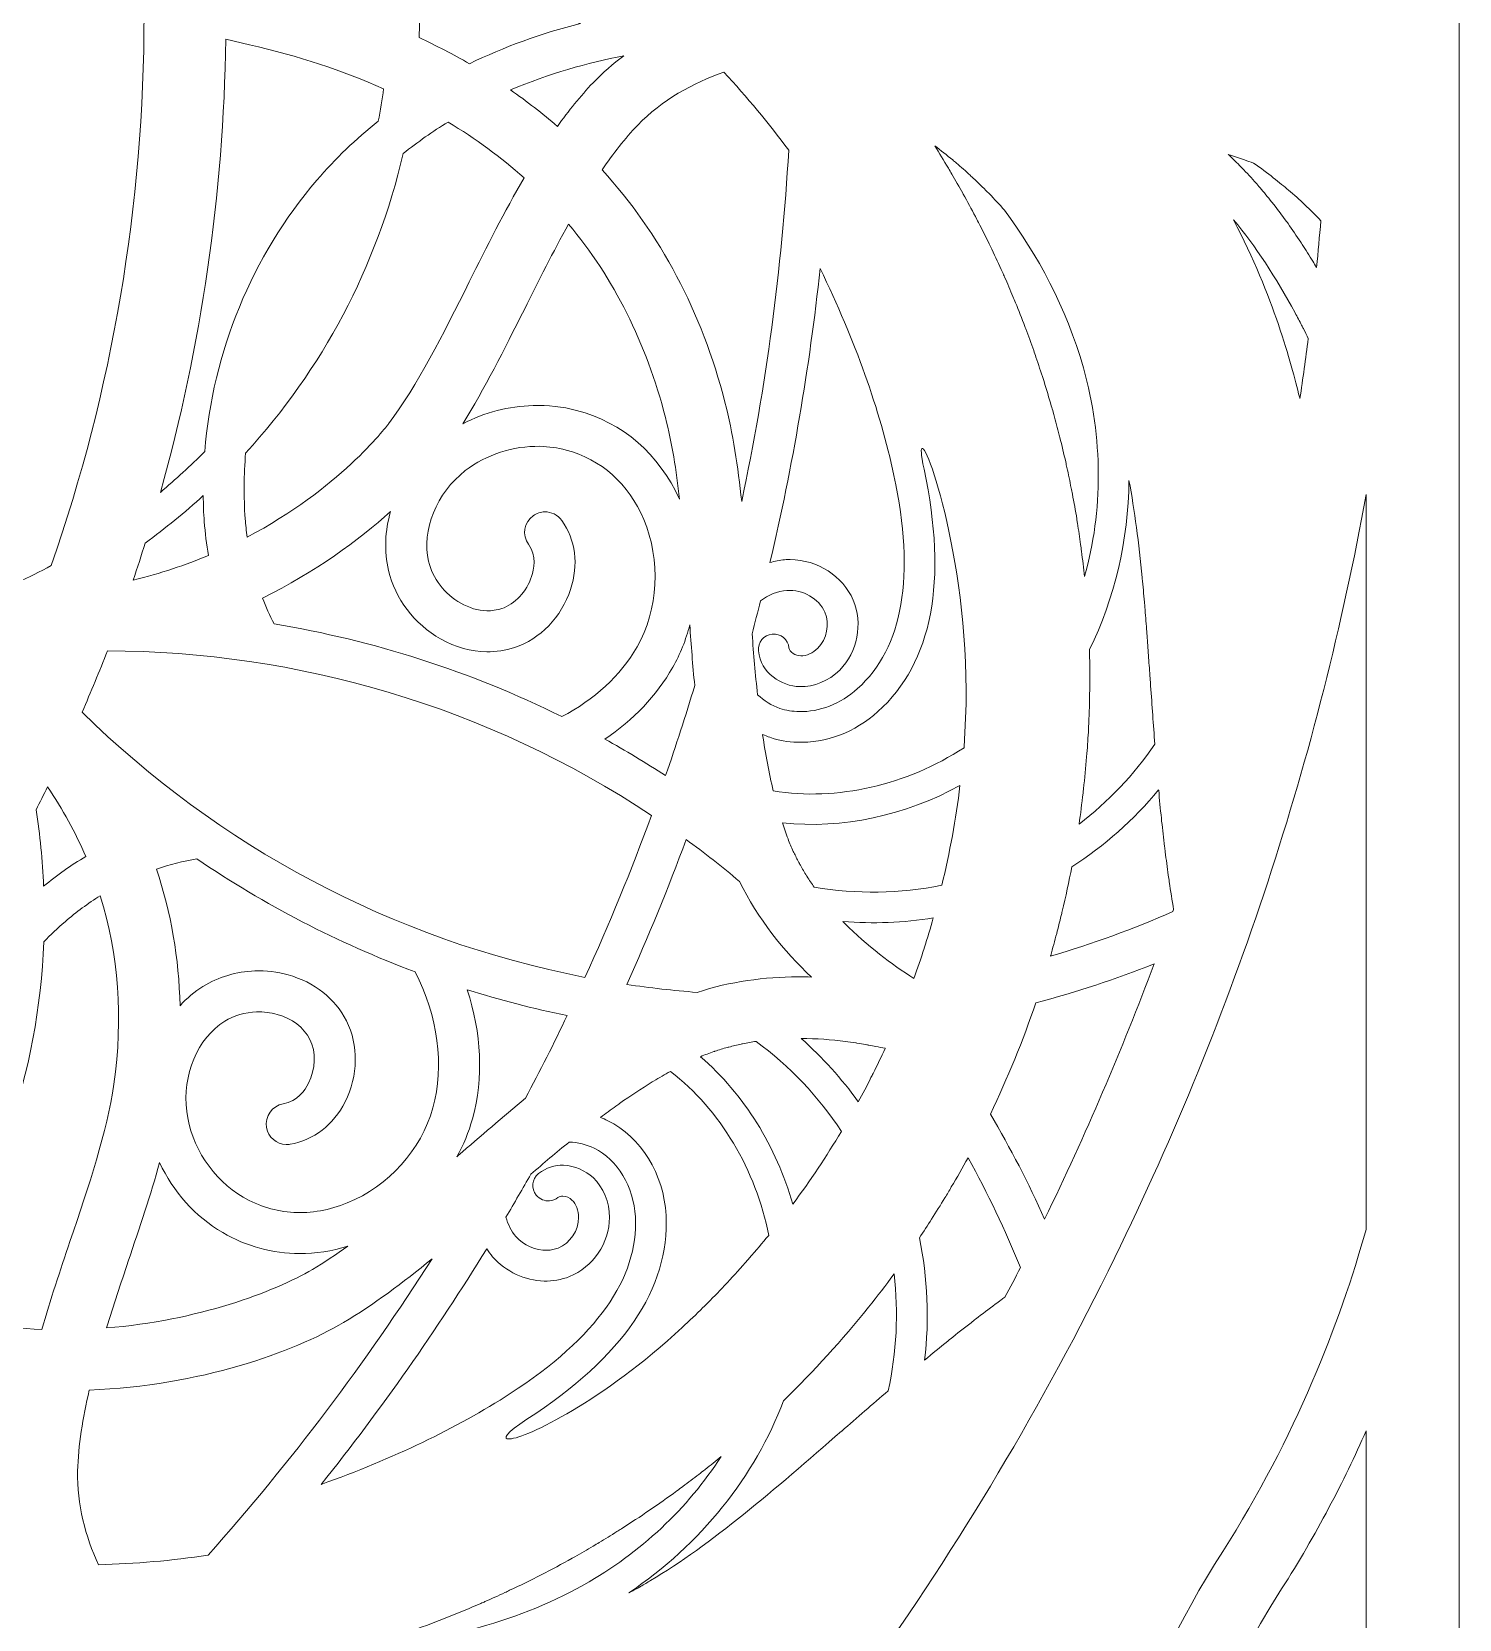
# Model space of a CAD drawing. Header units: millimetres. Extents: x -131 to 670, y -112 to 1620.
# Drawn here: x 578.1 to 670.2, y 1198.6 to 1301.1 of the extents above; entities that cross this region are included whole.
import ezdxf

# ---------------------------------------------------------------- set-up
doc = ezdxf.new("R2010")
doc.units = ezdxf.units.MM
doc.header["$MEASUREMENT"] = 0
doc.layers.add('Layer 3', color=7, linetype='Continuous')

msp = doc.modelspace()

# ---------------------------------------------------------------- linework, layer by layer
at = {"layer": 'Layer 3', "lineweight": 0}
msp.add_lwpolyline([(284.88, 1619.63), (284.88, 1058.4), (670.17, 1058.4), (670.17, 1619.63), (284.88, 1619.63)], dxfattribs=at)
for points, knots in [([(577.33, 1302.17), (577.33, 1313.83), (575.35, 1325.17), (571.55, 1335.83), (571.8, 1336.25), (572.06, 1336.66), (572.33, 1337.07), (572.52, 1337.36), (572.7, 1337.64), (572.89, 1337.92), (573.59, 1338.98), (574.33, 1340.02), (575.09, 1341.03), (576.35, 1340.54), (577.58, 1339.98), (578.77, 1339.37), (583.08, 1327.62), (585.34, 1315.07), (585.34, 1302.18), (585.34, 1289.89), (583.28, 1277.91), (579.35, 1266.63), (577.91, 1265.86), (576.41, 1265.17), (574.87, 1264.58), (573.77, 1266.05), (572.74, 1267.57), (571.76, 1269.14), (575.42, 1279.62), (577.33, 1290.75), (577.33, 1302.17)], [0, 0, 0, 0, 1, 1, 1, 2, 2, 2, 3, 3, 3, 4, 4, 4, 5, 5, 5, 6, 6, 6, 7, 7, 7, 8, 8, 8, 9, 9, 9, 10, 10, 10, 10]), ([(603.12, 1303.94), (603.69, 1304.24), (604.25, 1304.54), (604.79, 1304.86), (607.44, 1303.46), (610.35, 1302.38), (613.49, 1301.62), (610.94, 1300.97), (608.55, 1300.1), (606.33, 1299.02), (605.29, 1299.62), (604.2, 1300.18), (603.08, 1300.71), (603.11, 1301.42), (603.13, 1302.13), (603.13, 1302.85), (603.13, 1303.21), (603.13, 1303.58), (603.12, 1303.94)], [0, 0, 0, 0, 1, 1, 1, 2, 2, 2, 3, 3, 3, 4, 4, 4, 5, 5, 5, 6, 6, 6, 6]), ([(600.79, 1297.41), (600.69, 1296.71), (600.58, 1296.01), (600.45, 1295.31), (599.01, 1294.16), (597.67, 1292.9), (596.49, 1291.51), (592.29, 1286.6), (589.76, 1280.4), (589.25, 1273.99), (588.34, 1273.07), (587.38, 1272.2), (586.39, 1271.36), (589.04, 1280.77), (590.47, 1290.58), (590.61, 1300.6), (590.61, 1300.6), (592.14, 1300.25), (592.14, 1300.25), (595.29, 1299.53), (598.16, 1298.58), (600.79, 1297.41)], [0, 0, 0, 0, 1, 1, 1, 2, 2, 2, 3, 3, 3, 4, 4, 4, 5, 5, 5, 6, 6, 6, 7, 7, 7, 7]), ([(608.98, 1297.33), (611.45, 1298.38), (613.94, 1299.08), (616.29, 1299.54), (615.59, 1299.02), (614.93, 1298.44), (614.3, 1297.79), (613.48, 1296.93), (612.72, 1295.98), (612, 1294.98), (611.05, 1295.81), (610.03, 1296.59), (608.98, 1297.33)], [0, 0, 0, 0, 1, 1, 1, 2, 2, 2, 3, 3, 3, 4, 4, 4, 4]), ([(614.88, 1292.17), (615.6, 1293.22), (616.36, 1294.2), (617.18, 1295.05), (618.74, 1296.7), (620.75, 1297.77), (622.74, 1298.48), (624.23, 1296.87), (625.63, 1295.18), (626.92, 1293.44), (626.48, 1285.76), (625.46, 1278.19), (623.89, 1270.77), (623.65, 1273.02), (623.33, 1275.17), (622.81, 1277.18), (621.31, 1283.02), (618.64, 1288.04), (614.88, 1292.17)], [0, 0, 0, 0, 1, 1, 1, 2, 2, 2, 3, 3, 3, 4, 4, 4, 5, 5, 5, 6, 6, 6, 6]), ([(604.95, 1295.26), (606.73, 1294.18), (608.37, 1292.98), (609.85, 1291.65), (608.59, 1289.49), (607.44, 1287.2), (606.32, 1284.95), (604.61, 1281.52), (602.99, 1278.28), (601.11, 1275.78), (600.93, 1275.54), (597.87, 1271.56), (591.99, 1268.47), (591.94, 1268.86), (591.89, 1269.26), (591.86, 1269.66), (591.76, 1271.07), (591.78, 1272.49), (591.89, 1273.89), (596.8, 1279.27), (600.36, 1285.89), (602.05, 1293.22), (602.99, 1293.97), (603.96, 1294.65), (604.95, 1295.26)], [0, 0, 0, 0, 1, 1, 1, 2, 2, 2, 3, 3, 3, 4, 4, 4, 5, 5, 5, 6, 6, 6, 7, 7, 7, 8, 8, 8, 8]), ([(638.28, 1290.43), (638.24, 1290.51), (638.2, 1290.58), (638.15, 1290.66), (637.92, 1291.08), (637.68, 1291.49), (637.44, 1291.9), (637.37, 1292.03), (637.29, 1292.16), (637.22, 1292.29), (636.93, 1292.77), (636.64, 1293.25), (636.34, 1293.73), (636.74, 1293.43), (637.12, 1293.12), (637.5, 1292.81), (637.58, 1292.74), (637.65, 1292.68), (637.74, 1292.61), (638.04, 1292.35), (638.34, 1292.09), (638.63, 1291.82), (638.7, 1291.76), (638.76, 1291.7), (638.82, 1291.64), (639.14, 1291.34), (639.45, 1291.04), (639.75, 1290.73), (639.78, 1290.7), (639.82, 1290.67), (639.85, 1290.64), (640.19, 1290.29), (640.52, 1289.93), (640.84, 1289.57), (642.97, 1286.7), (644.83, 1283.3), (645.93, 1279.39), (647.21, 1274.86), (647.19, 1270.14), (646.01, 1265.92), (645.95, 1266.47), (645.88, 1267.01), (645.81, 1267.56), (645.79, 1267.7), (645.77, 1267.84), (645.75, 1267.99), (645.69, 1268.45), (645.62, 1268.92), (645.55, 1269.38), (645.53, 1269.47), (645.52, 1269.55), (645.51, 1269.64), (645.42, 1270.18), (645.32, 1270.71), (645.22, 1271.25), (645.2, 1271.38), (645.17, 1271.51), (645.14, 1271.64), (645.06, 1272.08), (644.97, 1272.52), (644.87, 1272.96), (644.84, 1273.08), (644.82, 1273.2), (644.79, 1273.32), (644.67, 1273.85), (644.55, 1274.38), (644.41, 1274.9), (644.39, 1275.01), (644.36, 1275.11), (644.33, 1275.22), (644.22, 1275.66), (644.1, 1276.1), (643.98, 1276.54), (643.94, 1276.67), (643.9, 1276.81), (643.86, 1276.94), (643.71, 1277.47), (643.56, 1277.99), (643.39, 1278.52), (643.38, 1278.56), (643.36, 1278.61), (643.35, 1278.65), (643.19, 1279.14), (643.03, 1279.61), (642.87, 1280.09), (642.82, 1280.23), (642.77, 1280.37), (642.73, 1280.51), (642.56, 1280.98), (642.39, 1281.45), (642.21, 1281.92), (642.19, 1281.97), (642.18, 1282.02), (642.16, 1282.07), (641.96, 1282.58), (641.76, 1283.09), (641.55, 1283.6), (641.5, 1283.73), (641.44, 1283.86), (641.39, 1283.99), (641.21, 1284.42), (641.03, 1284.84), (640.85, 1285.25), (640.8, 1285.35), (640.76, 1285.46), (640.71, 1285.56), (640.49, 1286.06), (640.26, 1286.55), (640.02, 1287.05), (639.97, 1287.16), (639.91, 1287.28), (639.86, 1287.39), (639.66, 1287.8), (639.46, 1288.2), (639.25, 1288.6), (639.19, 1288.72), (639.13, 1288.85), (639.06, 1288.97), (638.81, 1289.46), (638.55, 1289.94), (638.28, 1290.43)], [0, 0, 0, 0, 1, 1, 1, 2, 2, 2, 3, 3, 3, 4, 4, 4, 5, 5, 5, 6, 6, 6, 7, 7, 7, 8, 8, 8, 9, 9, 9, 10, 10, 10, 11, 11, 11, 12, 12, 12, 13, 13, 13, 14, 14, 14, 15, 15, 15, 16, 16, 16, 17, 17, 17, 18, 18, 18, 19, 19, 19, 20, 20, 20, 21, 21, 21, 22, 22, 22, 23, 23, 23, 24, 24, 24, 25, 25, 25, 26, 26, 26, 27, 27, 27, 28, 28, 28, 29, 29, 29, 30, 30, 30, 31, 31, 31, 32, 32, 32, 33, 33, 33, 34, 34, 34, 35, 35, 35, 36, 36, 36, 37, 37, 37, 38, 38, 38, 39, 39, 39, 40, 40, 40, 40]), ([(660.04, 1287.36), (660.01, 1287.41), (659.98, 1287.46), (659.95, 1287.51), (659.68, 1287.92), (659.4, 1288.32), (659.13, 1288.71), (659.07, 1288.79), (659.02, 1288.85), (658.97, 1288.92), (658.74, 1289.24), (658.51, 1289.55), (658.28, 1289.85), (658.21, 1289.94), (658.14, 1290.03), (658.07, 1290.11), (657.82, 1290.42), (657.58, 1290.72), (657.33, 1291.01), (657.28, 1291.06), (657.24, 1291.11), (657.2, 1291.16), (656.9, 1291.51), (656.59, 1291.85), (656.28, 1292.17), (656.26, 1292.19), (656.24, 1292.21), (656.22, 1292.23), (655.94, 1292.52), (655.66, 1292.8), (655.37, 1293.07), (655.34, 1293.1), (655.31, 1293.14), (655.28, 1293.17), (655.63, 1293.05), (655.97, 1292.93), (656.32, 1292.81), (656.51, 1292.74), (656.71, 1292.68), (656.91, 1292.61), (657.83, 1291.97), (658.63, 1291.31), (659.16, 1290.87), (659.88, 1290.27), (660.57, 1289.6), (661.25, 1288.89), (661.16, 1287.88), (661.07, 1286.88), (660.97, 1285.88), (660.96, 1285.88), (660.96, 1285.88), (660.96, 1285.88), (660.89, 1286.01), (660.81, 1286.14), (660.73, 1286.27), (660.51, 1286.64), (660.28, 1287.01), (660.04, 1287.36)], [0, 0, 0, 0, 1, 1, 1, 2, 2, 2, 3, 3, 3, 4, 4, 4, 5, 5, 5, 6, 6, 6, 7, 7, 7, 8, 8, 8, 9, 9, 9, 10, 10, 10, 11, 11, 11, 12, 12, 12, 13, 13, 13, 14, 14, 14, 15, 15, 15, 16, 16, 16, 17, 17, 17, 18, 18, 18, 19, 19, 19, 19]), ([(660.44, 1281.28), (660.27, 1279.99), (660.09, 1278.7), (659.9, 1277.41), (659.89, 1277.45), (659.88, 1277.48), (659.87, 1277.52), (659.32, 1279.67), (658.21, 1284), (655.62, 1288.94), (657.03, 1287.24), (658.35, 1285.24), (659.59, 1282.94), (659.73, 1282.68), (659.87, 1282.41), (660.01, 1282.14), (660.05, 1282.07), (660.09, 1282), (660.12, 1281.93), (660.12, 1281.93), (660.13, 1281.92), (660.13, 1281.92), (660.23, 1281.71), (660.33, 1281.5), (660.44, 1281.28)], [0, 0, 0, 0, 1, 1, 1, 2, 2, 2, 3, 3, 3, 4, 4, 4, 5, 5, 5, 6, 6, 6, 7, 7, 7, 8, 8, 8, 8]), ([(612.72, 1288.67), (615.64, 1285.18), (617.73, 1281.02), (618.97, 1276.19), (619.39, 1274.57), (619.67, 1272.79), (619.88, 1270.91), (618.56, 1273.83), (616.22, 1275.87), (613.24, 1276.65), (612.33, 1276.89), (611.38, 1276.99), (610.44, 1276.96), (608.87, 1276.92), (607.3, 1276.52), (605.91, 1275.79), (607.3, 1278.04), (608.56, 1280.55), (609.87, 1283.17), (610.79, 1285.02), (611.73, 1286.89), (612.72, 1288.67)], [0, 0, 0, 0, 1, 1, 1, 2, 2, 2, 3, 3, 3, 4, 4, 4, 5, 5, 5, 6, 6, 6, 7, 7, 7, 7]), ([(624.56, 1262.23), (624.75, 1262.94), (624.92, 1263.64), (625.1, 1264.35), (625.61, 1264.74), (626.21, 1264.99), (626.8, 1265.03), (627.83, 1265.1), (628.88, 1264.5), (629.25, 1263.63), (629.58, 1262.86), (629.39, 1261.88), (628.8, 1261.3), (628.48, 1260.98), (628.07, 1260.79), (627.7, 1260.81), (627.37, 1260.82), (626.97, 1261.04), (626.94, 1261.32), (626.89, 1261.87), (626.4, 1262.26), (625.86, 1262.21), (625.31, 1262.16), (624.92, 1261.67), (624.97, 1261.13), (625.11, 1259.68), (626.45, 1258.86), (627.63, 1258.82), (628.56, 1258.79), (629.49, 1259.18), (630.21, 1259.89), (631.36, 1261.05), (631.72, 1262.9), (631.08, 1264.41), (630.41, 1265.96), (628.78, 1267), (627.02, 1267.02), (626.9, 1267.02), (626.78, 1267.02), (626.66, 1267.01), (626.34, 1266.99), (626.03, 1266.92), (625.71, 1266.83), (627.18, 1273.05), (628.26, 1279.38), (628.95, 1285.8), (631.2, 1281.16), (632.81, 1276.68), (633.71, 1272.45), (635.09, 1265.96), (634.3, 1261.33), (631.36, 1258.69), (630.27, 1257.7), (628.89, 1257.18), (627.6, 1257.21), (627.17, 1257.22), (626.75, 1257.29), (626.35, 1257.42), (625.82, 1257.6), (625.33, 1257.91), (624.91, 1258.3), (624.77, 1259.6), (624.66, 1260.92), (624.56, 1262.23)], [0, 0, 0, 0, 1, 1, 1, 2, 2, 2, 3, 3, 3, 4, 4, 4, 5, 5, 5, 6, 6, 6, 7, 7, 7, 8, 8, 8, 9, 9, 9, 10, 10, 10, 11, 11, 11, 12, 12, 12, 13, 13, 13, 14, 14, 14, 15, 15, 15, 16, 16, 16, 17, 17, 17, 18, 18, 18, 19, 19, 19, 20, 20, 20, 21, 21, 21, 21]), ([(601.11, 1266.32), (601.52, 1264.51), (602.78, 1262.86), (604.47, 1261.9), (605.42, 1261.36), (606.44, 1261.08), (607.44, 1261.07), (608.05, 1261.07), (608.65, 1261.16), (609.23, 1261.34), (610.88, 1261.88), (612.27, 1263.32), (612.85, 1265.1), (613.38, 1266.68), (613.17, 1268.3), (612.29, 1269.54), (612.02, 1269.91), (611.6, 1270.11), (611.18, 1270.1), (610.92, 1270.09), (610.67, 1270.01), (610.44, 1269.85), (609.85, 1269.43), (609.71, 1268.6), (610.13, 1268.01), (610.67, 1267.26), (610.49, 1266.38), (610.34, 1265.93), (610.02, 1264.96), (609.25, 1264.13), (608.41, 1263.86), (608.1, 1263.76), (607.77, 1263.71), (607.44, 1263.72), (606.88, 1263.73), (606.31, 1263.9), (605.77, 1264.21), (604.73, 1264.79), (603.93, 1265.83), (603.69, 1266.91), (603.23, 1268.91), (604.2, 1271.32), (606.06, 1272.76), (607.42, 1273.81), (609.15, 1274.36), (610.87, 1274.33), (611.44, 1274.31), (612.01, 1274.24), (612.56, 1274.09), (614.82, 1273.5), (616.6, 1271.91), (617.57, 1269.61), (618.68, 1266.96), (618.52, 1263.81), (617.14, 1261.38), (616.09, 1259.53), (614.37, 1257.97), (612.29, 1256.89), (606.38, 1259.81), (600.12, 1261.81), (593.73, 1262.87), (593.45, 1263.41), (593.2, 1263.97), (592.98, 1264.54), (596.39, 1266.22), (599.17, 1268.25), (601.24, 1270.13), (600.88, 1268.87), (600.82, 1267.56), (601.11, 1266.32)], [0, 0, 0, 0, 1, 1, 1, 2, 2, 2, 3, 3, 3, 4, 4, 4, 5, 5, 5, 6, 6, 6, 7, 7, 7, 8, 8, 8, 9, 9, 9, 10, 10, 10, 11, 11, 11, 12, 12, 12, 13, 13, 13, 14, 14, 14, 15, 15, 15, 16, 16, 16, 17, 17, 17, 18, 18, 18, 19, 19, 19, 20, 20, 20, 21, 21, 21, 22, 22, 22, 23, 23, 23, 23]), ([(625.93, 1252.09), (625.93, 1252.09), (625.93, 1252.09), (625.93, 1252.09), (625.65, 1253.26), (625.42, 1254.47), (625.24, 1255.72), (625.24, 1255.73), (625.23, 1255.73), (625.23, 1255.74), (625.39, 1255.67), (625.55, 1255.6), (625.71, 1255.55), (626.27, 1255.35), (626.87, 1255.25), (627.47, 1255.23), (629.29, 1255.17), (631.2, 1255.87), (632.68, 1257.21), (636.19, 1260.37), (637.19, 1265.63), (635.65, 1272.86), (635.44, 1273.84), (635.43, 1274.26), (635.56, 1274.2), (636.09, 1273.96), (639.02, 1264.89), (638.23, 1254.93), (638.23, 1254.92), (638.23, 1254.9), (638.23, 1254.88), (634.54, 1252.47), (630.04, 1251.42), (625.93, 1252.09)], [0, 0, 0, 0, 1, 1, 1, 2, 2, 2, 3, 3, 3, 4, 4, 4, 5, 5, 5, 6, 6, 6, 7, 7, 7, 8, 8, 8, 9, 9, 9, 10, 10, 10, 11, 11, 11, 11]), ([(645.91, 1251.95), (645.92, 1252.04), (645.93, 1252.14), (645.94, 1252.23), (646.02, 1252.92), (646.09, 1253.61), (646.14, 1254.3), (646.19, 1254.83), (646.22, 1255.36), (646.25, 1255.89), (646.26, 1256.01), (646.26, 1256.14), (646.27, 1256.26), (646.29, 1256.71), (646.31, 1257.17), (646.32, 1257.62), (646.32, 1257.69), (646.32, 1257.77), (646.32, 1257.84), (646.35, 1258.97), (646.35, 1260.09), (646.32, 1261.21), (647.95, 1264.5), (648.83, 1268.26), (648.87, 1272.13), (648.87, 1272.13), (648.87, 1272.13), (648.87, 1272.13), (649.24, 1270.18), (649.51, 1268.08), (649.72, 1265.86), (649.72, 1265.85), (649.73, 1265.83), (649.73, 1265.81), (649.78, 1265.31), (649.82, 1264.79), (649.87, 1264.27), (649.88, 1264.16), (649.89, 1264.06), (649.89, 1263.95), (649.93, 1263.48), (649.97, 1263), (650.01, 1262.52), (650.02, 1262.34), (650.04, 1262.15), (650.05, 1261.97), (650.08, 1261.54), (650.11, 1261.12), (650.14, 1260.69), (650.17, 1260.25), (650.2, 1259.8), (650.24, 1259.36), (650.25, 1259.2), (650.26, 1259.05), (650.27, 1258.89), (650.27, 1258.89), (650.27, 1258.88), (650.27, 1258.88), (650.36, 1257.62), (650.44, 1256.36), (650.54, 1255.1), (650.54, 1255.1), (650.54, 1255.1), (650.54, 1255.1), (649.19, 1253.14), (647.53, 1251.38), (645.65, 1249.95), (645.75, 1250.61), (645.83, 1251.28), (645.91, 1251.95)], [0, 0, 0, 0, 1, 1, 1, 2, 2, 2, 3, 3, 3, 4, 4, 4, 5, 5, 5, 6, 6, 6, 7, 7, 7, 8, 8, 8, 9, 9, 9, 10, 10, 10, 11, 11, 11, 12, 12, 12, 13, 13, 13, 14, 14, 14, 15, 15, 15, 16, 16, 16, 17, 17, 17, 18, 18, 18, 19, 19, 19, 20, 20, 20, 21, 21, 21, 22, 22, 22, 23, 23, 23, 23]), ([(589.16, 1271.15), (589.16, 1270.59), (589.18, 1270.03), (589.22, 1269.47), (589.28, 1268.73), (589.37, 1268.01), (589.49, 1267.29), (588.01, 1266.67), (586.4, 1266.12), (584.64, 1265.7), (584.91, 1266.49), (585.16, 1267.29), (585.42, 1268.09), (586.72, 1269.04), (587.97, 1270.06), (589.16, 1271.15)], [0, 0, 0, 0, 1, 1, 1, 2, 2, 2, 3, 3, 3, 4, 4, 4, 5, 5, 5, 5]), ([(664.17, 1223.78), (662.47, 1217.78), (659.63, 1210.38), (654.92, 1203.01), (649.09, 1193.86), (647.33, 1186.32), (647.39, 1179.68), (644.49, 1184.99), (639.91, 1190.22), (631.88, 1194.97), (637.92, 1203.43), (643.3, 1212.45), (647.96, 1221.98), (655.7, 1237.8), (661.11, 1254.35), (664.17, 1271.22), (664.17, 1271.22), (664.17, 1223.78), (664.17, 1223.78)], [0, 0, 0, 0, 1, 1, 1, 2, 2, 2, 3, 3, 3, 4, 4, 4, 5, 5, 5, 6, 6, 6, 6]), ([(619.44, 1260.07), (619.93, 1260.92), (620.29, 1261.85), (620.54, 1262.8), (620.63, 1261.5), (620.73, 1260.2), (620.86, 1258.9), (620.27, 1256.94), (619.65, 1255), (618.98, 1253.08), (617.7, 1253.91), (616.39, 1254.7), (615.06, 1255.43), (616.89, 1256.66), (618.4, 1258.23), (619.44, 1260.07)], [0, 0, 0, 0, 1, 1, 1, 2, 2, 2, 3, 3, 3, 4, 4, 4, 5, 5, 5, 5]), ([(613.78, 1240.06), (601.29, 1242.49), (590.09, 1248.58), (581.34, 1257.17), (581.91, 1258.48), (582.46, 1259.8), (582.98, 1261.13), (595.23, 1261.09), (607.48, 1257.55), (618.07, 1250.51), (616.78, 1246.98), (615.34, 1243.49), (613.78, 1240.06)], [0, 0, 0, 0, 1, 1, 1, 2, 2, 2, 3, 3, 3, 4, 4, 4, 4]), ([(578.37, 1250.87), (578.62, 1251.36), (578.87, 1251.86), (579.12, 1252.35), (580.09, 1250.9), (580.91, 1249.4), (581.58, 1247.86), (580.64, 1247.3), (579.73, 1246.66), (578.86, 1245.94), (578.79, 1247.61), (578.63, 1249.25), (578.37, 1250.87)], [0, 0, 0, 0, 1, 1, 1, 2, 2, 2, 3, 3, 3, 4, 4, 4, 4]), ([(628.57, 1245.88), (628.41, 1246.11), (628.25, 1246.34), (628.1, 1246.58), (628.09, 1246.6), (628.08, 1246.61), (628.07, 1246.62), (627.94, 1246.84), (627.8, 1247.07), (627.68, 1247.29), (627.66, 1247.33), (627.64, 1247.37), (627.62, 1247.4), (627.5, 1247.61), (627.4, 1247.82), (627.29, 1248.04), (627.27, 1248.09), (627.24, 1248.14), (627.22, 1248.19), (627.1, 1248.45), (626.98, 1248.72), (626.88, 1248.99), (626.88, 1248.99), (626.88, 1248.99), (626.88, 1248.99), (626.75, 1249.33), (626.64, 1249.68), (626.52, 1250.03), (626.52, 1250.03), (626.52, 1250.03), (626.52, 1250.03), (630.37, 1249.62), (634.43, 1250.49), (637.97, 1252.44), (637.71, 1250.26), (637.31, 1248.11), (636.8, 1246), (634.1, 1245.46), (631.28, 1245.42), (628.57, 1245.88), (628.57, 1245.88), (628.57, 1245.88), (628.57, 1245.88)], [0, 0, 0, 0, 1, 1, 1, 2, 2, 2, 3, 3, 3, 4, 4, 4, 5, 5, 5, 6, 6, 6, 7, 7, 7, 8, 8, 8, 9, 9, 9, 10, 10, 10, 11, 11, 11, 12, 12, 12, 13, 13, 13, 14, 14, 14, 14]), ([(643.81, 1241.43), (643.81, 1241.44), (643.82, 1241.46), (643.82, 1241.47), (643.95, 1241.94), (644.08, 1242.42), (644.21, 1242.89), (644.31, 1243.27), (644.4, 1243.66), (644.5, 1244.05), (644.52, 1244.14), (644.54, 1244.23), (644.57, 1244.32), (644.79, 1245.27), (645, 1246.23), (645.18, 1247.2), (647.29, 1248.53), (649.18, 1250.22), (650.78, 1252.16), (650.78, 1252.15), (650.79, 1252.15), (650.79, 1252.14), (650.84, 1251.54), (650.9, 1250.93), (650.96, 1250.33), (650.97, 1250.26), (650.98, 1250.2), (650.98, 1250.14), (651.04, 1249.59), (651.1, 1249.05), (651.17, 1248.5), (651.18, 1248.39), (651.19, 1248.27), (651.21, 1248.16), (651.27, 1247.65), (651.34, 1247.15), (651.41, 1246.65), (651.43, 1246.51), (651.45, 1246.36), (651.47, 1246.22), (651.56, 1245.62), (651.65, 1245.03), (651.75, 1244.44), (651.74, 1244.39), (651.72, 1244.35), (651.71, 1244.31), (649.16, 1243.18), (646.52, 1242.22), (643.81, 1241.43)], [0, 0, 0, 0, 1, 1, 1, 2, 2, 2, 3, 3, 3, 4, 4, 4, 5, 5, 5, 6, 6, 6, 7, 7, 7, 8, 8, 8, 9, 9, 9, 10, 10, 10, 11, 11, 11, 12, 12, 12, 13, 13, 13, 14, 14, 14, 15, 15, 15, 16, 16, 16, 16]), ([(620.31, 1248.95), (621.48, 1248.1), (622.63, 1247.19), (623.75, 1246.25), (624.93, 1243.82), (626.6, 1241.77), (628.39, 1240.08), (628.1, 1240.09), (627.8, 1240.1), (627.5, 1240.09), (625.39, 1240.08), (623.17, 1239.8), (621.01, 1239.09), (619.48, 1239.21), (617.97, 1239.38), (616.48, 1239.6), (617.86, 1242.67), (619.14, 1245.79), (620.31, 1248.95)], [0, 0, 0, 0, 1, 1, 1, 2, 2, 2, 3, 3, 3, 4, 4, 4, 5, 5, 5, 6, 6, 6, 6]), ([(598.45, 1225.5), (597.3, 1225.03), (596.12, 1224.83), (594.99, 1224.89), (593.85, 1224.96), (592.75, 1225.28), (591.74, 1225.87), (589.77, 1227.02), (588.37, 1229.15), (588.09, 1231.41), (587.79, 1233.75), (588.8, 1236.14), (590.54, 1237.23), (591.13, 1237.6), (591.86, 1237.8), (592.6, 1237.83), (593.05, 1237.84), (593.5, 1237.79), (593.93, 1237.67), (594.89, 1237.4), (595.64, 1236.83), (596.04, 1236.05), (596.44, 1235.26), (596.4, 1234.13), (595.94, 1233.22), (595.73, 1232.79), (595.23, 1232.05), (594.32, 1231.9), (593.6, 1231.77), (593.12, 1231.09), (593.24, 1230.37), (593.35, 1229.74), (593.88, 1229.29), (594.5, 1229.27), (594.59, 1229.27), (594.67, 1229.27), (594.76, 1229.29), (596.27, 1229.54), (597.56, 1230.54), (598.31, 1232.03), (599.15, 1233.7), (599.18, 1235.7), (598.4, 1237.25), (597.66, 1238.7), (596.32, 1239.75), (594.63, 1240.22), (593.93, 1240.41), (593.21, 1240.5), (592.49, 1240.47), (591.29, 1240.43), (590.12, 1240.09), (589.14, 1239.47), (588.59, 1239.13), (588.1, 1238.71), (587.66, 1238.23), (587.59, 1241.29), (587.08, 1244.23), (586.14, 1247.05), (587, 1247.34), (587.87, 1247.57), (588.75, 1247.7), (593.1, 1244.74), (597.82, 1242.28), (602.83, 1240.41), (604.29, 1237.57), (604.72, 1234.36), (603.97, 1231.63), (603.23, 1228.94), (601.11, 1226.59), (598.45, 1225.5)], [0, 0, 0, 0, 1, 1, 1, 2, 2, 2, 3, 3, 3, 4, 4, 4, 5, 5, 5, 6, 6, 6, 7, 7, 7, 8, 8, 8, 9, 9, 9, 10, 10, 10, 11, 11, 11, 12, 12, 12, 13, 13, 13, 14, 14, 14, 15, 15, 15, 16, 16, 16, 17, 17, 17, 18, 18, 18, 19, 19, 19, 20, 20, 20, 21, 21, 21, 22, 22, 22, 23, 23, 23, 23]), ([(570.95, 1218.48), (570.92, 1218.66), (570.9, 1218.85), (570.88, 1219.04), (575.76, 1225.84), (578.54, 1233.88), (578.87, 1242.36), (579.31, 1242.8), (579.77, 1243.24), (580.24, 1243.65), (580.96, 1244.28), (581.73, 1244.83), (582.51, 1245.33), (583.7, 1241.51), (584, 1237.45), (583.39, 1233.16), (582.94, 1230.07), (581.79, 1226.64), (580.56, 1223.01), (579.93, 1221.14), (579.29, 1219.24), (578.74, 1217.34), (576.1, 1217.43), (573.5, 1217.81), (570.95, 1218.48)], [0, 0, 0, 0, 1, 1, 1, 2, 2, 2, 3, 3, 3, 4, 4, 4, 5, 5, 5, 6, 6, 6, 7, 7, 7, 8, 8, 8, 8]), ([(630.53, 1243.55), (630.5, 1243.58), (630.46, 1243.62), (630.42, 1243.66), (632.36, 1243.51), (634.33, 1243.59), (636.25, 1243.89), (636.07, 1243.24), (635.87, 1242.59), (635.67, 1241.95), (635.67, 1241.94), (635.66, 1241.93), (635.66, 1241.92), (635.45, 1241.28), (635.23, 1240.63), (635, 1239.99), (633.58, 1240.9), (631.98, 1242.09), (630.53, 1243.55)], [0, 0, 0, 0, 1, 1, 1, 2, 2, 2, 3, 3, 3, 4, 4, 4, 5, 5, 5, 6, 6, 6, 6]), ([(639.93, 1231.23), (641.05, 1233.57), (642.03, 1235.96), (642.86, 1238.42), (645.47, 1239.1), (648.02, 1239.95), (650.49, 1240.93), (648.42, 1235.38), (646.07, 1229.89), (643.43, 1224.46), (642.4, 1226.77), (641.23, 1229.03), (639.93, 1231.23)], [0, 0, 0, 0, 1, 1, 1, 2, 2, 2, 3, 3, 3, 4, 4, 4, 4]), ([(606.18, 1239.26), (608.29, 1238.6), (610.44, 1238.04), (612.63, 1237.59), (611.78, 1235.8), (610.88, 1234.02), (609.95, 1232.26), (608.48, 1231.05), (607.04, 1229.8), (605.61, 1228.56), (605.58, 1228.53), (605.55, 1228.5), (605.51, 1228.47), (605.94, 1229.25), (606.28, 1230.07), (606.52, 1230.93), (607.25, 1233.58), (607.11, 1236.48), (606.18, 1239.26)], [0, 0, 0, 0, 1, 1, 1, 2, 2, 2, 3, 3, 3, 4, 4, 4, 5, 5, 5, 6, 6, 6, 6]), ([(621.24, 1234.94), (621.24, 1234.94), (621.24, 1234.94), (621.24, 1234.94), (621.53, 1235.06), (621.81, 1235.17), (622.1, 1235.27), (622.12, 1235.28), (622.14, 1235.28), (622.16, 1235.29), (622.42, 1235.38), (622.69, 1235.46), (622.96, 1235.54), (623, 1235.54), (623.03, 1235.55), (623.06, 1235.56), (623.32, 1235.63), (623.59, 1235.69), (623.85, 1235.75), (623.88, 1235.76), (623.92, 1235.76), (623.95, 1235.77), (624.24, 1235.83), (624.53, 1235.88), (624.82, 1235.93), (624.82, 1235.93), (624.82, 1235.93), (624.82, 1235.93), (626.97, 1234.34), (628.85, 1232.36), (630.32, 1230.12), (629.36, 1228.51), (628.31, 1226.94), (627.19, 1225.42), (626.13, 1229.14), (624.03, 1232.51), (621.24, 1234.94)], [0, 0, 0, 0, 1, 1, 1, 2, 2, 2, 3, 3, 3, 4, 4, 4, 5, 5, 5, 6, 6, 6, 7, 7, 7, 8, 8, 8, 9, 9, 9, 10, 10, 10, 11, 11, 11, 12, 12, 12, 12]), ([(627.72, 1236.12), (627.72, 1236.12), (627.72, 1236.12), (627.72, 1236.12), (628.71, 1236.11), (629.67, 1236.04), (630.58, 1235.92), (630.58, 1235.92), (630.58, 1235.92), (630.58, 1235.92), (630.8, 1235.89), (631.03, 1235.86), (631.25, 1235.83), (631.27, 1235.83), (631.29, 1235.82), (631.32, 1235.82), (631.51, 1235.79), (631.71, 1235.76), (631.9, 1235.72), (631.97, 1235.71), (632.04, 1235.7), (632.1, 1235.68), (632.25, 1235.66), (632.39, 1235.63), (632.53, 1235.6), (632.74, 1235.56), (632.94, 1235.52), (633.14, 1235.48), (633.14, 1235.48), (633.15, 1235.47), (633.15, 1235.47), (632.9, 1234.93), (632.64, 1234.39), (632.37, 1233.86), (632.32, 1233.77), (632.28, 1233.68), (632.23, 1233.59), (631.97, 1233.06), (631.69, 1232.54), (631.41, 1232.03), (630.34, 1233.52), (629.1, 1234.89), (627.72, 1236.12)], [0, 0, 0, 0, 1, 1, 1, 2, 2, 2, 3, 3, 3, 4, 4, 4, 5, 5, 5, 6, 6, 6, 7, 7, 7, 8, 8, 8, 9, 9, 9, 10, 10, 10, 11, 11, 11, 12, 12, 12, 13, 13, 13, 14, 14, 14, 14]), ([(621.7, 1219.05), (621.6, 1218.95), (621.5, 1218.85), (621.39, 1218.75), (620.96, 1218.32), (620.52, 1217.89), (620.06, 1217.47), (614.9, 1212.69), (610.05, 1210.35), (608.92, 1210.27), (608.42, 1210.23), (608.68, 1210.66), (610.04, 1211.54), (616.24, 1215.56), (619.26, 1219.99), (619.01, 1224.7), (618.87, 1227.37), (617.39, 1229.76), (615.25, 1230.81), (615.1, 1230.89), (614.94, 1230.95), (614.78, 1231.02), (614.78, 1231.02), (614.78, 1231.02), (614.78, 1231.02), (615.11, 1231.27), (615.45, 1231.51), (615.78, 1231.75), (615.86, 1231.81), (615.94, 1231.86), (616.01, 1231.92), (616.71, 1232.41), (617.41, 1232.88), (618.12, 1233.31), (618.15, 1233.32), (618.18, 1233.34), (618.21, 1233.36), (618.57, 1233.58), (618.93, 1233.79), (619.29, 1233.99), (619.29, 1233.99), (619.29, 1233.99), (619.29, 1233.99), (622.51, 1231.5), (624.81, 1227.64), (625.63, 1223.41), (625.22, 1222.92), (624.81, 1222.42), (624.38, 1221.94), (624.35, 1221.9), (624.32, 1221.86), (624.28, 1221.82), (623.85, 1221.33), (623.41, 1220.84), (622.97, 1220.36), (622.96, 1220.35), (622.95, 1220.34), (622.94, 1220.33), (622.54, 1219.9), (622.12, 1219.47), (621.7, 1219.05)], [0, 0, 0, 0, 1, 1, 1, 2, 2, 2, 3, 3, 3, 4, 4, 4, 5, 5, 5, 6, 6, 6, 7, 7, 7, 8, 8, 8, 9, 9, 9, 10, 10, 10, 11, 11, 11, 12, 12, 12, 13, 13, 13, 14, 14, 14, 15, 15, 15, 16, 16, 16, 17, 17, 17, 18, 18, 18, 19, 19, 19, 20, 20, 20, 20]), ([(596.77, 1207.34), (600.65, 1212.21), (604.21, 1217.29), (607.44, 1222.54), (607.56, 1222.36), (607.68, 1222.19), (607.82, 1222.03), (608.68, 1221.05), (609.91, 1220.5), (611.14, 1220.46), (611.7, 1220.45), (612.26, 1220.54), (612.78, 1220.75), (614.3, 1221.36), (615.36, 1222.92), (615.36, 1224.56), (615.36, 1225.56), (614.97, 1226.5), (614.3, 1227.14), (613.81, 1227.59), (613.11, 1227.91), (612.4, 1227.93), (611.84, 1227.95), (611.27, 1227.79), (610.78, 1227.39), (610.36, 1227.05), (610.3, 1226.42), (610.64, 1226), (610.86, 1225.73), (611.19, 1225.61), (611.5, 1225.64), (611.69, 1225.65), (611.88, 1225.73), (612.04, 1225.86), (612.12, 1225.92), (612.24, 1225.95), (612.36, 1225.94), (612.56, 1225.93), (612.79, 1225.83), (612.94, 1225.69), (613.21, 1225.43), (613.37, 1225.01), (613.37, 1224.56), (613.38, 1223.73), (612.82, 1222.9), (612.05, 1222.59), (611.83, 1222.5), (611.59, 1222.46), (611.34, 1222.45), (610.61, 1222.43), (609.83, 1222.76), (609.32, 1223.34), (609.02, 1223.68), (608.81, 1224.12), (608.68, 1224.59), (609.23, 1225.51), (609.77, 1226.43), (610.29, 1227.36), (611.11, 1228.06), (611.93, 1228.76), (612.76, 1229.43), (613.32, 1229.41), (613.88, 1229.28), (614.38, 1229.03), (615.88, 1228.29), (616.92, 1226.55), (617.03, 1224.6), (617.24, 1220.64), (614.52, 1216.81), (608.96, 1213.2), (605.48, 1210.95), (601.39, 1208.99), (596.77, 1207.34)], [0, 0, 0, 0, 1, 1, 1, 2, 2, 2, 3, 3, 3, 4, 4, 4, 5, 5, 5, 6, 6, 6, 7, 7, 7, 8, 8, 8, 9, 9, 9, 10, 10, 10, 11, 11, 11, 12, 12, 12, 13, 13, 13, 14, 14, 14, 15, 15, 15, 16, 16, 16, 17, 17, 17, 18, 18, 18, 19, 19, 19, 20, 20, 20, 21, 21, 21, 22, 22, 22, 23, 23, 23, 24, 24, 24, 24]), ([(635.35, 1223.24), (635.62, 1223.64), (635.88, 1224.04), (636.14, 1224.45), (636.43, 1224.91), (636.72, 1225.37), (637, 1225.83), (637.14, 1226.06), (637.28, 1226.29), (637.41, 1226.53), (637.78, 1227.15), (638.14, 1227.78), (638.49, 1228.42), (638.49, 1228.42), (638.49, 1228.42), (638.49, 1228.42), (639.77, 1226.12), (640.89, 1223.75), (641.87, 1221.33), (641.54, 1220.69), (641.21, 1220.05), (640.87, 1219.42), (640.79, 1219.36), (640.7, 1219.3), (640.62, 1219.24), (640.5, 1219.15), (640.38, 1219.05), (640.25, 1218.96), (639.83, 1218.65), (639.4, 1218.33), (638.98, 1218.01), (638.88, 1217.93), (638.79, 1217.85), (638.69, 1217.77), (638.23, 1217.42), (637.78, 1217.07), (637.34, 1216.71), (637.28, 1216.67), (637.23, 1216.62), (637.18, 1216.58), (636.68, 1216.18), (636.18, 1215.77), (635.69, 1215.36), (635.69, 1215.36), (635.69, 1215.36), (635.69, 1215.36), (636, 1217.99), (635.89, 1220.66), (635.35, 1223.24)], [0, 0, 0, 0, 1, 1, 1, 2, 2, 2, 3, 3, 3, 4, 4, 4, 5, 5, 5, 6, 6, 6, 7, 7, 7, 8, 8, 8, 9, 9, 9, 10, 10, 10, 11, 11, 11, 12, 12, 12, 13, 13, 13, 14, 14, 14, 15, 15, 15, 16, 16, 16, 16]), ([(584.32, 1221.74), (585.06, 1223.93), (585.77, 1226.04), (586.34, 1228.1), (587.21, 1226.24), (588.64, 1224.62), (590.41, 1223.59), (591.95, 1222.69), (593.63, 1222.24), (595.36, 1222.23), (596.4, 1222.23), (597.45, 1222.39), (598.49, 1222.72), (597.72, 1222.17), (596.96, 1221.66), (596.2, 1221.21), (593.74, 1219.76), (588.79, 1217.9), (582.91, 1217.43), (583.36, 1218.87), (583.84, 1220.31), (584.32, 1221.74)], [0, 0, 0, 0, 1, 1, 1, 2, 2, 2, 3, 3, 3, 4, 4, 4, 5, 5, 5, 6, 6, 6, 7, 7, 7, 7]), ([(582.39, 1202.15), (581.57, 1203.98), (581, 1206.04), (581.05, 1208.19), (581.1, 1209.86), (581.38, 1211.62), (581.8, 1213.42), (588.99, 1213.71), (594.91, 1215.84), (598.21, 1217.79), (600.14, 1218.93), (602.02, 1220.34), (603.92, 1221.9), (599.65, 1215.2), (594.83, 1208.8), (589.47, 1202.77), (587.14, 1202.42), (584.77, 1202.21), (582.39, 1202.15)], [0, 0, 0, 0, 1, 1, 1, 2, 2, 2, 3, 3, 3, 4, 4, 4, 5, 5, 5, 6, 6, 6, 6]), ([(630.33, 1210.77), (626, 1207), (621.91, 1203.44), (618.01, 1201.13), (617.81, 1201.01), (617.59, 1200.88), (617.36, 1200.75), (617.34, 1200.74), (617.32, 1200.73), (617.31, 1200.72), (617.08, 1200.59), (616.85, 1200.46), (616.6, 1200.33), (621.25, 1203.45), (624.77, 1207.88), (626.59, 1212.74), (628.55, 1214.65), (630.38, 1216.66), (632.07, 1218.77), (632.07, 1218.77), (632.07, 1218.78), (632.07, 1218.78), (632.64, 1219.48), (633.19, 1220.19), (633.72, 1220.92), (634.02, 1218.42), (633.88, 1215.85), (633.34, 1213.38), (633.34, 1213.38), (633.34, 1213.37), (633.33, 1213.37), (632.33, 1212.51), (631.33, 1211.64), (630.34, 1210.78), (630.34, 1210.78), (630.34, 1210.78), (630.33, 1210.77)], [0, 0, 0, 0, 1, 1, 1, 2, 2, 2, 3, 3, 3, 4, 4, 4, 5, 5, 5, 6, 6, 6, 7, 7, 7, 8, 8, 8, 9, 9, 9, 10, 10, 10, 11, 11, 11, 12, 12, 12, 12]), ([(664.17, 1190.07), (659.96, 1185.02), (654.63, 1176.98), (653.81, 1167.98), (653.58, 1168.8), (653.36, 1169.62), (653.15, 1170.47), (650.93, 1179.83), (651.03, 1188.54), (658.72, 1200.59), (660.96, 1204.11), (662.75, 1207.55), (664.17, 1210.8), (664.17, 1210.8), (664.17, 1190.07), (664.17, 1190.07)], [0, 0, 0, 0, 1, 1, 1, 2, 2, 2, 3, 3, 3, 4, 4, 4, 5, 5, 5, 5]), ([(599.57, 1196.91), (600.05, 1197.05), (600.52, 1197.2), (600.99, 1197.36), (601.08, 1197.39), (601.17, 1197.41), (601.26, 1197.44), (601.73, 1197.6), (602.2, 1197.76), (602.66, 1197.92), (602.69, 1197.93), (602.71, 1197.94), (602.73, 1197.94), (604.2, 1198.46), (605.64, 1199.03), (607.07, 1199.66), (607.16, 1199.69), (607.25, 1199.73), (607.33, 1199.77), (607.76, 1199.96), (608.19, 1200.16), (608.62, 1200.35), (608.72, 1200.4), (608.82, 1200.45), (608.92, 1200.5), (610.29, 1201.14), (611.63, 1201.83), (612.95, 1202.57), (613.01, 1202.61), (613.07, 1202.64), (613.13, 1202.67), (613.53, 1202.9), (613.92, 1203.13), (614.31, 1203.36), (614.44, 1203.43), (614.57, 1203.51), (614.7, 1203.59), (615.08, 1203.82), (615.46, 1204.05), (615.84, 1204.29), (615.94, 1204.35), (616.03, 1204.41), (616.13, 1204.47), (617.35, 1205.25), (618.54, 1206.06), (619.71, 1206.92), (619.84, 1207.01), (619.97, 1207.11), (620.1, 1207.21), (620.44, 1207.46), (620.78, 1207.72), (621.12, 1207.98), (621.26, 1208.09), (621.39, 1208.19), (621.53, 1208.3), (621.87, 1208.57), (622.22, 1208.85), (622.56, 1209.13), (620.42, 1205.81), (617.38, 1202.92), (613.71, 1200.86), (609.03, 1198.23), (604.04, 1197.18), (599.57, 1196.91)], [0, 0, 0, 0, 1, 1, 1, 2, 2, 2, 3, 3, 3, 4, 4, 4, 5, 5, 5, 6, 6, 6, 7, 7, 7, 8, 8, 8, 9, 9, 9, 10, 10, 10, 11, 11, 11, 12, 12, 12, 13, 13, 13, 14, 14, 14, 15, 15, 15, 16, 16, 16, 17, 17, 17, 18, 18, 18, 19, 19, 19, 20, 20, 20, 21, 21, 21, 21])]:
    msp.add_open_spline(points, degree=3, knots=knots, dxfattribs=at)

doc.saveas('drawing.dxf')
